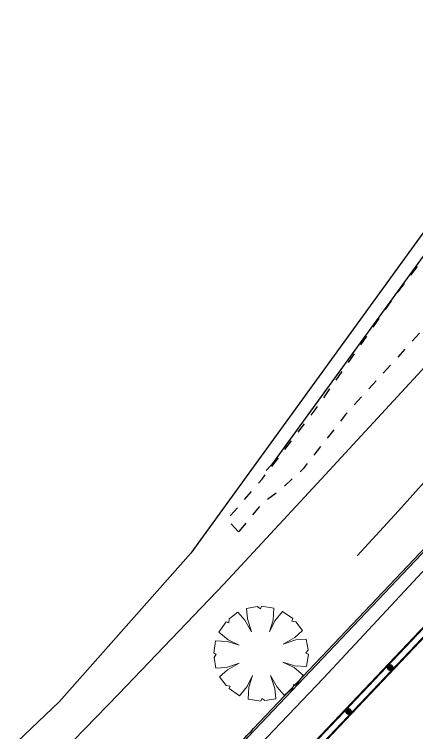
# Model space of a CAD drawing. Extents: x 421500 to 422711, y 436000 to 437000.
# Drawn here: x 422119.8 to 422149.7, y 436659.3 to 436712.8 of the extents above; entities that cross this region are included whole.
import ezdxf

# ---------------------------------------------------------------- set-up
doc = ezdxf.new("R2010")
doc.units = 0
doc.linetypes.add('10131', pattern=[2, 1, 0, 1])
doc.linetypes.add('716709-ExBase$0$OS-LANDFORM', pattern=[1.6, 0.8, -0.8])
doc.layers.get('0').update_dxf_attribs({"color": 210})
doc.layers.add('716709-ExBase$0$LCCFences (Open)', color=4, linetype='716709-ExBase$0$EFENCE', lineweight=0)
doc.layers.add('716709-ExBase$0$LCCTrees (Medium)', color=8, linetype='Continuous', lineweight=0)
for name, color, linetype in [('716709-ExBase$0$OS-LINE_0030_OBSTRUCTING_FEAT', 8, 'Continuous'), ('716709-ExBase$0$OS-LINE_0374_TOP_OF_SLOPE', 8, '716709-ExBase$0$OS-LANDFORM'), ('716709-ExBase$0$OS-LINE_0376_BOT_SLOPE_CLIFF', 8, '716709-ExBase$0$OS-LANDFORM'), ('716709-ExBase$0$XC-LCCCarriageway', 251, 'Continuous'), ('Lines', 1, 'Continuous'), ('Pr-Kerb', 2, 'Continuous'), ('Pr-KerbEdge', 8, 'Continuous'), ('STUDS', 7, 'Continuous')]:
    doc.layers.add(name, color=color, linetype=linetype)
doc.linetypes.add('716709-ExBase$0$EFENCE', pattern='A,2,-0.4,[1,fenceline,S=1,R=0,X=0,Y=0],-0.4,2', length=4.8)

# ---------------------------------------------------------------- blocks, each defined once
blk = doc.blocks.new('stud')
at = {"color": 7, "linetype": 'Continuous', "const_width": 0.25}
blk.add_lwpolyline([(-0.125, 0, 1), (0.125, 0, 1)], format="xyb", close=True, dxfattribs=at)
blk = doc.blocks.new('716709-ExBase$0$TREESYMB_MMS')
at = {"color": 0, "lineweight": -2}
blk.add_lwpolyline([(-0.25, 0), (-0.38, 0.01), (-0.5, 0.05), (-0.47, 0.18), (-0.44, 0.18), (-0.45, 0.22), (-0.39, 0.32), (-0.29, 0.27), (-0.18, 0.18), (-0.27, 0.29), (-0.32, 0.39), (-0.22, 0.45), (-0.18, 0.44), (-0.18, 0.47), (-0.05, 0.5), (-0.01, 0.38), (0, 0.25), (0.01, 0.38), (0.05, 0.5), (0.18, 0.47), (0.18, 0.44), (0.22, 0.45), (0.32, 0.39), (0.27, 0.29), (0.18, 0.18), (0.29, 0.27), (0.39, 0.32), (0.45, 0.22), (0.44, 0.18), (0.47, 0.18), (0.5, 0.05), (0.38, 0.01), (0.25, 0), (0.38, -0.01), (0.5, -0.05), (0.47, -0.18), (0.44, -0.18), (0.45, -0.22), (0.39, -0.32), (0.29, -0.27), (0.18, -0.18), (0.27, -0.29), (0.32, -0.39), (0.22, -0.45), (0.18, -0.44), (0.18, -0.47), (0.05, -0.5), (0.01, -0.38), (0, -0.25), (-0.01, -0.38), (-0.05, -0.5), (-0.18, -0.47), (-0.18, -0.44), (-0.22, -0.45), (-0.32, -0.39), (-0.27, -0.29), (-0.18, -0.18), (-0.29, -0.27), (-0.39, -0.32), (-0.45, -0.22), (-0.44, -0.18), (-0.47, -0.18), (-0.5, -0.05), (-0.38, -0.01), (-0.25, 0)], dxfattribs=at)

msp = doc.modelspace()

# ---------------------------------------------------------------- linework, layer by layer
at = {"layer": '716709-ExBase$0$LCCFences (Open)', "flags": 128}
msp.add_lwpolyline([(422178.943, 436710.582), (422175.409, 436706.16), (422170.592, 436700.705), (422165.295, 436694.348), (422159.276, 436687.883), (422153.729, 436681.78), (422148.392, 436675.84), (422145.307, 436672.482)], dxfattribs=at)
msp.add_lwpolyline([(422178.943, 436710.582), (422175.409, 436706.16), (422170.592, 436700.705), (422165.295, 436694.348), (422159.276, 436687.883), (422153.729, 436681.78), (422148.392, 436675.84), (422145.307, 436672.482)], dxfattribs=at)
at = {"layer": '716709-ExBase$0$OS-LINE_0030_OBSTRUCTING_FEAT', "flags": 128}
for points in [[(422189.76, 436751.07), (422172.9, 436727.6), (422153.15, 436700.55), (422132.95, 436672.7), (422123.15, 436661.65), (422105.05, 436644.45)], [(422190.22, 436750.18), (422158.6, 436706.3), (422138.95, 436679.25), (422138.55, 436678.85)]]:
    msp.add_lwpolyline(points, dxfattribs=at)
at = {"layer": '716709-ExBase$0$OS-LINE_0374_TOP_OF_SLOPE', "flags": 128}
msp.add_lwpolyline([(422185.04, 436737.82), (422185.25, 436730), (422185.05, 436728.45), (422184.4, 436727.2), (422182.7, 436725.05), (422180.8, 436723.15), (422179.05, 436721.55), (422177.35, 436719.95), (422176.75, 436718.6), (422175.75, 436717.1), (422173.55, 436715.3), (422171.1, 436712.5), (422169.25, 436710.25), (422166.7, 436707.9), (422164.7, 436705.85), (422161.3, 436701.3), (422156.55, 436696.3), (422144.45, 436683), (422141.3, 436678.95), (422139.55, 436677.35), (422138.2, 436676.35), (422136.48, 436674.27)], dxfattribs=at)
at = {"layer": '716709-ExBase$0$OS-LINE_0376_BOT_SLOPE_CLIFF', "flags": 128}
msp.add_lwpolyline([(422136.48, 436674.27), (422135.65, 436675.2), (422138.25, 436678.2), (422142.2, 436683.35), (422148.05, 436691.7), (422155, 436700.9), (422161.9, 436710.65), (422170.75, 436722.6), (422178.75, 436733.75), (422183.05, 436739.45), (422185.04, 436737.82)], dxfattribs=at)
at = {"layer": '716709-ExBase$0$XC-LCCCarriageway', "flags": 128}
for points in [[(422120.857, 436655.299), (422127.597, 436662.226), (422135.388, 436670.382), (422142.344, 436677.871), (422150.108, 436686.272), (422156.813, 436693.888), (422163.794, 436701.743), (422165.379, 436703.539)], [(422134.94, 436655.147), (422142.812, 436663.388), (422149.827, 436670.939), (422157.683, 436679.44), (422164.453, 436687.129), (422171.431, 436694.981), (422173.032, 436696.796)], [(422134.94, 436655.147), (422142.812, 436663.388), (422149.827, 436670.939), (422157.683, 436679.44), (422164.453, 436687.129), (422171.431, 436694.981), (422173.029, 436696.792)], [(422134.94, 436655.147), (422142.812, 436663.388), (422149.827, 436670.939), (422157.683, 436679.44), (422164.453, 436687.129), (422171.431, 436694.981), (422173.029, 436696.792)]]:
    msp.add_lwpolyline(points, dxfattribs=at)
at = {"layer": 'Lines', "linetype": '10131', "const_width": 0.15, "flags": 128}
for points in [[(422185.125, 436703.183), (422140.876, 436656.555, 0.004274), (422139.628, 436655.217), (422106.03, 436618.578, -0.021753), (422099.425, 436611.977, -0.008127), (422084.667, 436598.89, -0.01839), (422078.49, 436593.972), (422051.014, 436573.702, -0.005602), (422049.062, 436572.296), (422030.378, 436559.147)], [(422184.762, 436703.528), (422140.513, 436656.899, 0.004274), (422139.259, 436655.555), (422105.661, 436618.916, -0.021753), (422099.087, 436612.345, -0.008127), (422084.341, 436599.27, -0.01839), (422078.193, 436594.375), (422050.717, 436574.105, -0.005602), (422048.775, 436572.705), (422030.631, 436559.937)]]:
    msp.add_lwpolyline(points, format="xyb", dxfattribs=at)
at = {"layer": 'Pr-Kerb', "flags": 128}
msp.add_lwpolyline([(422088.732, 436616.79, -0.044106), (422090.435, 436618.04), (422102.268, 436625.22, 0.053604), (422105.666, 436627.816), (422107.265, 436629.335), (422128.1, 436649.12), (422136.403, 436658.174, -0.004274), (422137.702, 436659.566), (422173.029, 436696.792)], format="xyb", dxfattribs=at)
at = {"layer": 'Pr-KerbEdge', "linetype": 'Continuous', "lineweight": 30, "flags": 128}
msp.add_lwpolyline([(422088.649, 436616.883, -0.044106), (422090.37, 436618.147), (422102.204, 436625.327, 0.053604), (422105.58, 436627.907), (422107.179, 436629.425), (422128.011, 436649.207), (422136.311, 436658.258, -0.004274), (422137.611, 436659.652), (422172.938, 436696.878)], format="xyb", dxfattribs=at)
at = {"layer": 'Pr-KerbEdge', "flags": 128}
msp.add_lwpolyline([(422107.179, 436629.425), (422128.011, 436649.207), (422136.311, 436658.258, -0.004274), (422137.611, 436659.652), (422172.938, 436696.878)], format="xyb", dxfattribs=at)

# ---------------------------------------------------------------- block references
at = {"layer": '716709-ExBase$0$LCCTrees (Medium)', "xscale": 7, "yscale": 7, "rotation": 338.5807557840462}
msp.add_blockref('716709-ExBase$0$TREESYMB_MMS', (422138.169, 436665.22), dxfattribs=at)
msp.add_blockref('716709-ExBase$0$TREESYMB_MMS', (422138.169, 436665.22), dxfattribs=at)
at = {"layer": 'STUDS', "rotation": 136.4996674660634}
for p in [(422147.772, 436664.185), (422144.675, 436660.921)]:
    msp.add_blockref('stud', p, dxfattribs=at)

doc.saveas('drawing.dxf')
